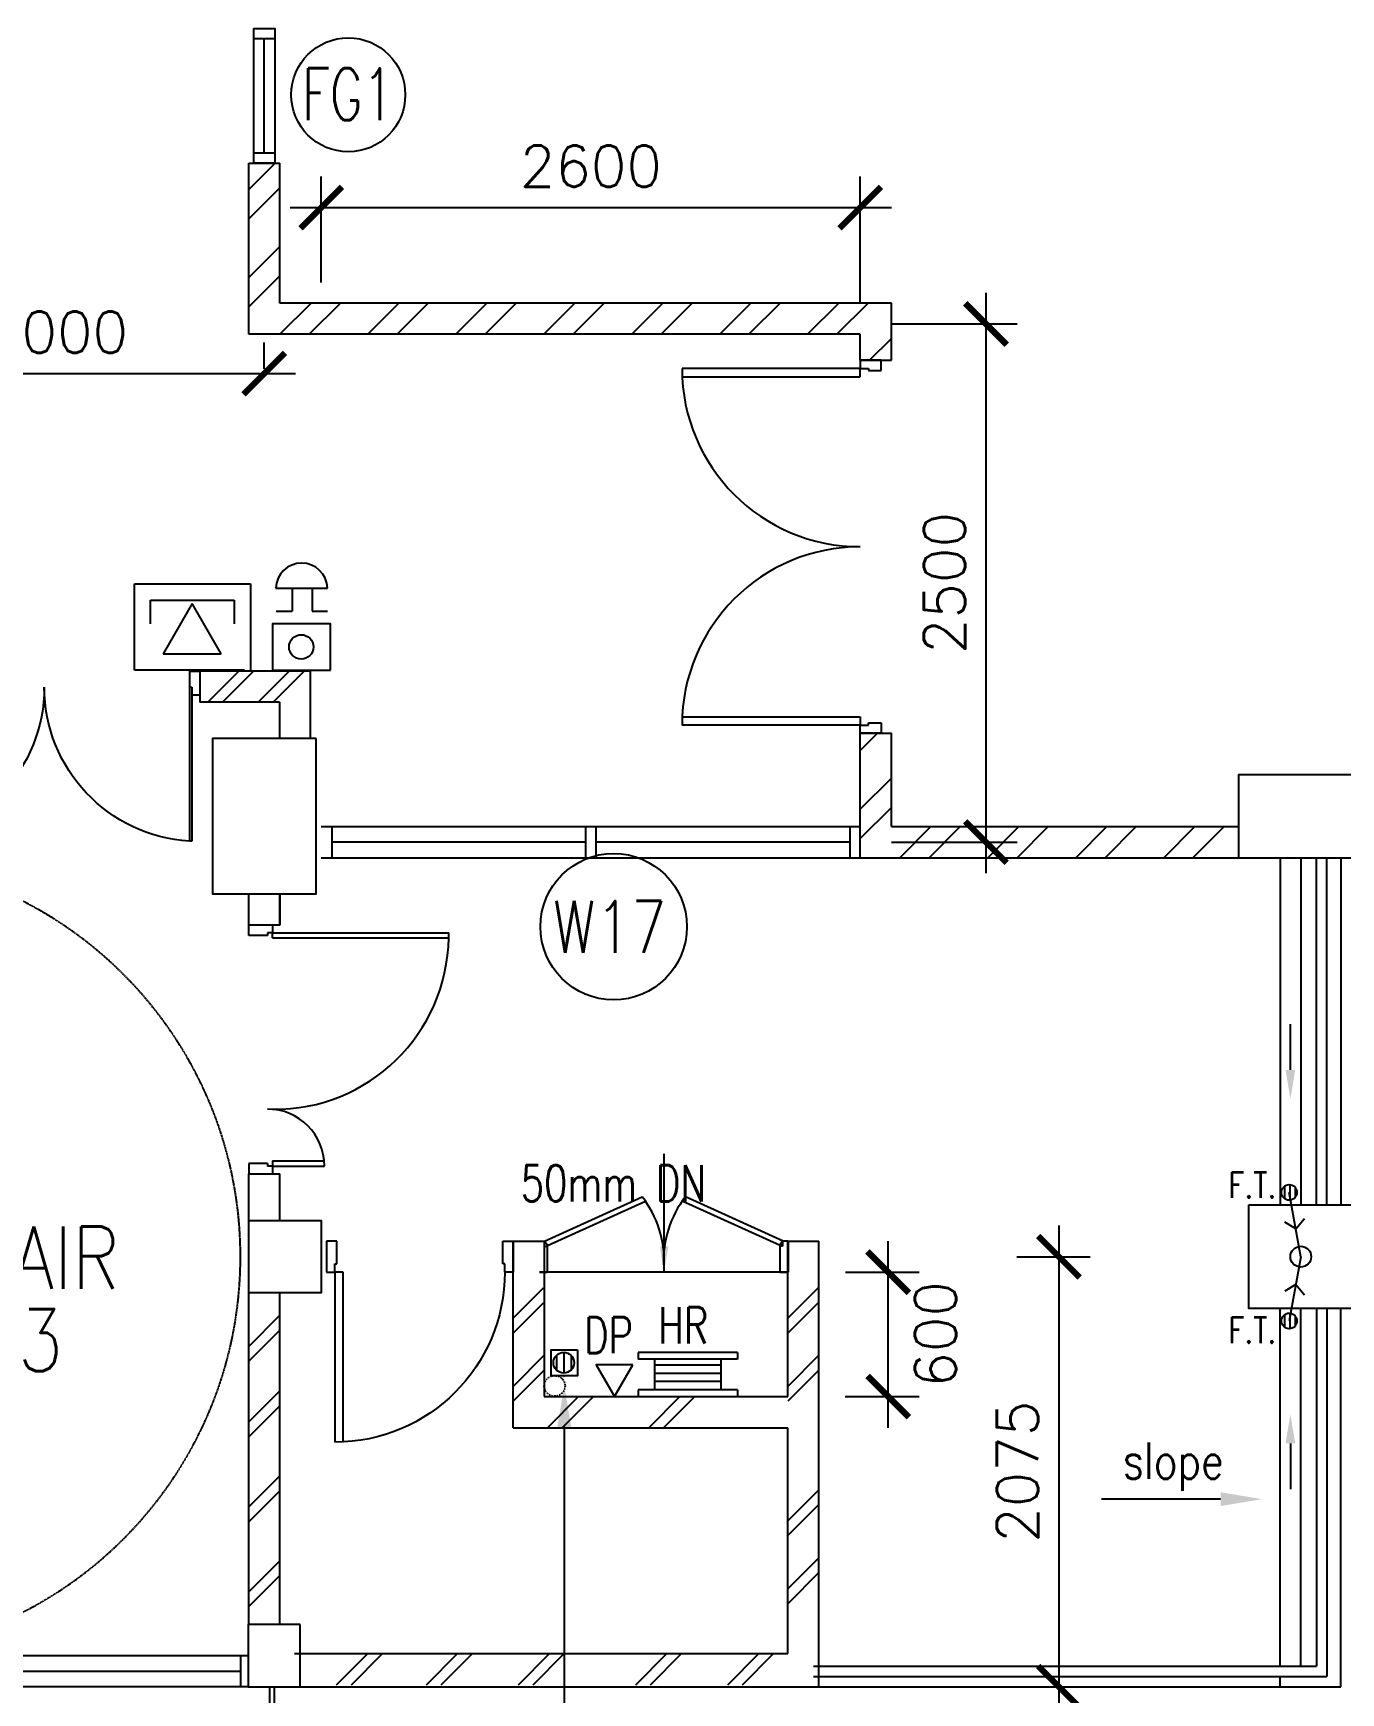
# Model space of a CAD drawing. Extents: x 2266480 to 2405436, y -858634 to -757865.
# Drawn here: x 2293904 to 2300212, y -842528 to -834521 of the extents above; entities that cross this region are included whole.
import ezdxf

# ---------------------------------------------------------------- set-up
doc = ezdxf.new("R2010")
doc.units = 0
doc.header["$LTSCALE"] = 10
doc.header["$MEASUREMENT"] = 0
doc.linetypes.add('DIVIDE', pattern=[1.25, 0.5, -0.25, 0, -0.25, 0, -0.25])
doc.linetypes.add('HIDDEN', pattern=[0.375, 0.25, -0.125])
doc.layers.get('0').update_dxf_attribs({"linetype": 'CONTINUOUS'})
doc.layers.get('DEFPOINTS').update_dxf_attribs({"linetype": 'CONTINUOUS'})
for name, color, linetype in [('-FF', 240, 'CONTINUOUS'), ('BO', 7, 'CONTINUOUS'), ('COL', 3, 'CONTINUOUS'), ('DIM', 7, 'CONTINUOUS'), ('DOOR', 5, 'CONTINUOUS'), ('DR', 7, 'CONTINUOUS'), ('extension', 1, 'CONTINUOUS'), ('FG-T', 7, 'CONTINUOUS'), ('FIT', 5, 'CONTINUOUS'), ('H', 1, 'CONTINUOUS'), ('hatch', 7, 'CONTINUOUS'), ('LINE', 7, 'CONTINUOUS'), ('partition', 7, 'CONTINUOUS'), ('PIPE', 5, 'DIVIDE'), ('rail', 1, 'CONTINUOUS'), ('RWDP', 145, 'CONTINUOUS'), ('stair', 7, 'CONTINUOUS'), ('T25', 7, 'CONTINUOUS'), ('T50', 4, 'CONTINUOUS'), ('TEX', 2, 'CONTINUOUS'), ('WALL', 2, 'CONTINUOUS'), ('WIN', 5, 'CONTINUOUS'), ('WIN-T', 7, 'CONTINUOUS'), ('WP', 50, 'DIVIDE')]:
    doc.layers.add(name, color=color, linetype=linetype)
doc.styles.add('ROMANS', font='romans')
doc.styles.get("Standard").update_dxf_attribs({"font": 'ROMANS.SHX'})
doc.dimstyles.new('STANDARD$0', dxfattribs={"dimscale": 0, "dimtxt": 8, "dimasz": 6, "dimexe": 1, "dimexo": 1, "dimgap": 3, "dimtad": 1, "dimdec": 0, "dimlfac": -1, "dimrnd": 1, "dimzin": 0, "dimdsep": 46, "dimtxsty": 'Standard', "dimcen": 0, "dimclrd": 5, "dimclre": 250, "dimadec": 0, "dimazin": 0, "dimtfac": 1, "dimtdec": 4, "dimtofl": 0, "dimtmove": 0, "dimatfit": 3, "dimfxl": 1, "dimtolj": 1, "dimtzin": 0, "dimarcsym": 0})

# ---------------------------------------------------------------- blocks, each defined once
blk = doc.blocks.new('FG')
at = {"layer": 'LINE', "linetype": 'Continuous'}
for points in [[(0, 0), (50, 0), (50, 100), (0, 100)], [(600, 0), (650, 0), (650, 100), (600, 100)]]:
    blk.add_lwpolyline(points, close=True, dxfattribs=at)
at = {"layer": 'LINE', "color": 5, "linetype": 'Continuous'}
for points in [[(600, 100), (50, 100)], [(50, 0), (600, 0)]]:
    blk.add_lwpolyline(points, dxfattribs=at)
at = {"layer": 'LINE', "color": 1, "linetype": 'Continuous'}
blk.add_lwpolyline([(50, 50), (600, 50)], dxfattribs=at)
blk = doc.blocks.new('_ARCHTICK')
at = {"color": 0, "linetype": 'ByBlock', "const_width": 0.15}
blk.add_lwpolyline([(-0.5, -0.5), (0.5, 0.5)], dxfattribs=at)
blk = doc.blocks.new('*D98')
at = {"layer": 'DEFPOINTS', "color": 0, "transparency": 16777216}
for p in [(2295019.4, -836163.8), (2293019.4, -836290.8), (2295019.4, -836290.8)]:
    blk.add_point(p, dxfattribs=at)
at = {"layer": 'DIM', "color": 7, "lineweight": -2, "transparency": 16777216}
for p, q in [((2293019.4, -836140.8), (2293019.4, -836013.8)), ((2295019.4, -836140.8), (2295019.4, -836013.8)), ((2292869.4, -836163.8), (2295169.4, -836163.8))]:
    blk.add_line(p, q, dxfattribs=at)
at = {"layer": 'DIM', "color": 7, "lineweight": -2, "transparency": 16777216, "xscale": 200, "yscale": 200, "zscale": 200, "rotation": 180}
blk.add_blockref('_ARCHTICK', (2293019.4, -836163.8), dxfattribs=at)
at = {"layer": 'DIM', "color": 7, "lineweight": -2, "transparency": 16777216, "xscale": 200, "yscale": 200, "zscale": 200}
blk.add_blockref('_ARCHTICK', (2295019.4, -836163.8), dxfattribs=at)
at = {"layer": 'DIM', "color": 7, "transparency": 16777216, "insert": (2294019.4, -835963.8), "char_height": 200, "attachment_point": 5, "style": 'ROMANS'}
blk.add_mtext('\\A1;2000', dxfattribs=at)
blk = doc.blocks.new('AMSTR3-E')
at = {"layer": 'COL'}
for points in [[(223.6, 500), (-276.4, 500), (-276.4, -250), (223.6, -250)], [(-101.4, -1825), (248.6, -1825), (248.6, -2175), (-101.4, -2175)], [(146.3, -3775), (-103.7, -3775), (-103.7, -4075), (146.3, -4075)]]:
    blk.add_lwpolyline(points, close=True, dxfattribs=at)
at = {"layer": 'extension', "linetype": 'HIDDEN'}
blk.add_line((-1.4, -4075), (-1.4, -4275), dxfattribs=at)
at = {"layer": 'hatch', "color": 1}
for p, q in [((-101.4, -2432.9), (48.6, -2282.9)), ((-101.4, -2504.5), (48.6, -2354.5)), ((-101.4, -2797.4), (48.6, -2647.4)), ((-101.4, -2869), (48.6, -2719)), ((-101.4, -3207.4), (48.6, -3057.4)), ((-101.4, -3279), (48.6, -3129)), ((-101.4, -3616.9), (48.6, -3466.9)), ((-101.4, -3688.5), (48.6, -3538.5))]:
    blk.add_line(p, q, dxfattribs=at)
at = {"layer": 'stair', "color": 1, "linetype": 'HIDDEN'}
blk.add_arc((-2066.4, -2000), 1925, 270, 90, dxfattribs=at)
at = {"layer": 'WALL'}
for p, q in [((-101.4, -400), (-101.4, -250)), ((-101.4, -400), (-101.4, -250)), ((48.6, -250), (48.6, -400)), ((48.6, -400), (48.6, -250)), ((48.6, -250), (48.6, -400)), ((48.6, -400), (48.6, -250)), ((48.6, -400), (-101.4, -400)), ((48.6, -400), (-101.4, -400)), ((-101.4, -1600), (48.6, -1600)), ((-101.4, -1825), (-101.4, -1600)), ((48.6, -1750), (48.6, -1600)), ((48.6, -1825), (48.6, -1750)), ((-101.4, -3775), (-101.4, -2175)), ((48.6, -3775), (48.6, -2175))]:
    blk.add_line(p, q, dxfattribs=at)
at = {"layer": 'WALL', "color": 252, "linetype": 'Continuous'}
blk.add_line((21.3, -4075), (21.3, -4175), dxfattribs=at)
at = {"layer": 'WIN'}
for p, q in [((-101.4, -3925), (-1601.4, -3925)), ((-139.4, -4075), (-139.4, -3925)), ((-101.4, -4075), (-1601.4, -4075))]:
    blk.add_line(p, q, dxfattribs=at)
at = {"layer": 'WIN', "const_width": 10, "flags": 128}
blk.add_lwpolyline([(-139.4, -4000), (-1563.4, -4000)], dxfattribs=at)
at = {"layer": 'T50', "color": 2, "style": 'ROMANS', "width": 0.85}
for s, p in [('STAIR', (-1630.8, -2154.8)), ('3', (-1215.8, -2552.8))]:
    blk.add_text(s, height=300, dxfattribs=at).set_placement(p)
blk = doc.blocks.new('D1500-1')
at = {"layer": 'DR'}
for p, q in [((38, 77), (38, 821.1)), ((38, 821.1), (50, 820.4)), ((50, 0), (50, 820.4)), ((1462, 821.1), (1450, 820.4)), ((1450, 0), (1450, 820.4)), ((1462, 77), (1462, 821.1)), ((38, 115), (0, 115)), ((1462, 115), (1500, 115)), ((50, 0), (0, 0)), ((50, 77), (38, 77)), ((1450, 77), (1462, 77)), ((1450, 0), (1500, 0))]:
    blk.add_line(p, q, dxfattribs=at)
for centre, start, end in [((4.9, 76.7), 0.02384, 86.52892), ((1495.1, 76.7), 93.47108, 179.97616)]:
    blk.add_arc(centre, 745.1, start, end, dxfattribs=at)
blk = doc.blocks.new('D1200')
at = {"layer": 'DR', "color": 7}
for p, q in [((37, 115), (37, 965)), ((62, 115), (62, 964.6)), ((1138, 115), (1138, 363.9)), ((1163, 115), (1163, 365)), ((0, 115), (37, 115)), ((37, 115), (37, 90)), ((62, 115), (37, 115)), ((37, 90), (50, 90)), ((50, 90), (50, 0)), ((1138, 115), (1163, 115)), ((1150, 90), (1150, 0)), ((1150, 90), (1163, 90)), ((1162.6, 115), (1200, 115)), ((1163, 115), (1163, 90))]:
    blk.add_line(p, q, dxfattribs=at)
blk.add_arc((1163, 90), 275, 90, 180, dxfattribs=at)
at = {"layer": 'WIN', "color": 7}
for p, q in [((62, 964.5), (37, 964.5)), ((62, 964.5), (62, 964.5)), ((50, 0), (0, 0)), ((1150, 0), (1200, 0))]:
    blk.add_line(p, q, dxfattribs=at)
blk.add_arc((49.5, 124.9), 839.7, 359.3227, 89.14705, dxfattribs=at)
blk = doc.blocks.new('*D369')
at = {"layer": 'DEFPOINTS', "color": 0, "transparency": 16777216}
for p in [(2298499.2, -840424.1), (2298499.2, -842499.1), (2298852.7, -842499.1)]:
    blk.add_point(p, dxfattribs=at)
at = {"layer": 'DIM', "color": 7, "lineweight": -2, "transparency": 16777216}
for p, q in [((2298852.7, -840274.1), (2298852.7, -842649.1)), ((2298649.2, -840424.1), (2299002.7, -840424.1)), ((2298649.2, -842499.1), (2299002.7, -842499.1))]:
    blk.add_line(p, q, dxfattribs=at)
at = {"layer": 'DIM', "color": 7, "lineweight": -2, "transparency": 16777216, "xscale": 200, "yscale": 200, "zscale": 200}
for p, rotation in [((2298852.7, -840424.1), 90), ((2298852.7, -842499.1), 270)]:
    blk.add_blockref('_ARCHTICK', p, dxfattribs=dict(at, rotation=rotation))
at = {"layer": 'DIM', "color": 7, "transparency": 16777216, "insert": (2298652.7, -841461.6), "char_height": 200, "attachment_point": 5, "rotation": 90, "style": 'ROMANS'}
blk.add_mtext('\\A1;2075', dxfattribs=at)
blk = doc.blocks.new('D1800-A')
at = {"layer": 'DR'}
for p, q in [((0, 0), (100, 0)), ((0, -50), (0, 0)), ((100, 0), (100, -40)), ((60, -50), (0, -50)), ((100, -40), (60, -40)), ((60, -40), (60, -50)), ((100, -40), (960, -40)), ((100, -80), (100, -40)), ((959.1, -80), (100, -80)), ((60, -1750), (0, -1750)), ((0, -1750), (0, -1800)), ((60, -1760), (60, -1750)), ((100, -1760), (60, -1760)), ((959.1, -1720), (100, -1720)), ((100, -1720), (100, -1760)), ((100, -1760), (960, -1760)), ((100, -1800), (100, -1760)), ((0, -1800), (100, -1800))]:
    blk.add_line(p, q, dxfattribs=at)
for centre, start, end in [((100, -40), 270.00007, 0), ((100, -1760), 0, 90)]:
    blk.add_arc(centre, 860, start, end, dxfattribs=at)
blk = doc.blocks.new('100FT')
at = {"layer": 'PIPE', "linetype": 'Continuous'}
blk.add_circle((0, 0), 50, dxfattribs=at)
at = {"layer": 'WP', "linetype": 'Continuous'}
for p, q in [((-37.1, 33.5), (37.1, 33.5)), ((-49.9, -2.7), (49.9, -2.7)), ((-34, -36.7), (34, -36.7))]:
    blk.add_line(p, q, dxfattribs=at)
blk = doc.blocks.new('A$C7CE3714C')
at = {"layer": 'FIT'}
blk.add_lwpolyline([(0, 0), (126, 0), (126, 126), (0, 126)], close=True, dxfattribs=at)
at = {"layer": 'FIT', "xscale": -1}
blk.add_blockref('100FT', (63, 65.7), dxfattribs=at)
blk = doc.blocks.new('DR-900-B')
at = {"layer": 'DR'}
for p, q in [((0, 900), (-150, 900)), ((-150, 900), (-150, 860)), ((0, 850), (0, 900)), ((-150, 860), (-110, 860)), ((-110, 860), (-110, 850)), ((-110, 850), (0, 850)), ((-150, 40), (-970, 40)), ((-969, 80), (-150, 80)), ((-150, 80), (-150, 40)), ((-150, 40), (-110, 40)), ((-150, 0), (-150, 40)), ((0, 0), (-150, 0)), ((-110, 50), (0, 50)), ((-110, 40), (-110, 50)), ((0, 50), (0, 0))]:
    blk.add_line(p, q, dxfattribs=at)
blk.add_arc((-150, 40), 820, 90, 180, dxfattribs=at)
blk = doc.blocks.new('*D374')
at = {"layer": 'DEFPOINTS', "color": 0, "transparency": 16777216}
for p in [(2297894.4, -835924.1), (2297894.4, -838424.1), (2298500.7, -838424.1)]:
    blk.add_point(p, dxfattribs=at)
at = {"layer": 'WALL', "color": 7, "lineweight": -2, "transparency": 16777216}
for p, q in [((2298500.7, -835774.1), (2298500.7, -838574.1)), ((2298044.4, -835924.1), (2298650.7, -835924.1)), ((2298044.4, -838424.1), (2298650.7, -838424.1))]:
    blk.add_line(p, q, dxfattribs=at)
at = {"layer": 'WALL', "color": 7, "lineweight": -2, "transparency": 16777216, "xscale": 200, "yscale": 200, "zscale": 200}
for p, rotation in [((2298500.7, -835924.1), 90), ((2298500.7, -838424.1), 270)]:
    blk.add_blockref('_ARCHTICK', p, dxfattribs=dict(at, rotation=rotation))
at = {"layer": 'WALL', "color": 7, "transparency": 16777216, "insert": (2298300.7, -837174.1), "char_height": 200, "attachment_point": 5, "rotation": 90, "style": 'ROMANS'}
blk.add_mtext('\\A1;2500', dxfattribs=at)
blk = doc.blocks.new('*D376')
at = {"layer": 'DEFPOINTS', "color": 0, "transparency": 16777216}
for p in [(2297894.4, -835362.6), (2295294.4, -835874.1), (2297894.4, -835974.1)]:
    blk.add_point(p, dxfattribs=at)
at = {"layer": 'WALL', "color": 7, "lineweight": -2, "transparency": 16777216}
for p, q in [((2295294.4, -835724.1), (2295294.4, -835212.6)), ((2297894.4, -835824.1), (2297894.4, -835212.6)), ((2295144.4, -835362.6), (2298044.4, -835362.6))]:
    blk.add_line(p, q, dxfattribs=at)
at = {"layer": 'WALL', "color": 7, "lineweight": -2, "transparency": 16777216, "xscale": 200, "yscale": 200, "zscale": 200, "rotation": 180}
blk.add_blockref('_ARCHTICK', (2295294.4, -835362.6), dxfattribs=at)
at = {"layer": 'WALL', "color": 7, "lineweight": -2, "transparency": 16777216, "xscale": 200, "yscale": 200, "zscale": 200}
blk.add_blockref('_ARCHTICK', (2297894.4, -835362.6), dxfattribs=at)
at = {"layer": 'WALL', "color": 7, "transparency": 16777216, "insert": (2296594.4, -835162.6), "char_height": 200, "attachment_point": 5, "style": 'ROMANS'}
blk.add_mtext('\\A1;2600', dxfattribs=at)
blk = doc.blocks.new('*D375')
at = {"layer": 'DEFPOINTS', "color": 0, "transparency": 16777216}
for p in [(2297673.2, -840499.1), (2298029.1, -840499.1), (2297671, -841099.1)]:
    blk.add_point(p, dxfattribs=at)
at = {"layer": 'WALL', "color": 7, "lineweight": -2, "transparency": 16777216}
for p, q in [((2298029.1, -841249.1), (2298029.1, -840349.1)), ((2297823.2, -840499.1), (2298179.1, -840499.1)), ((2297821, -841099.1), (2298179.1, -841099.1))]:
    blk.add_line(p, q, dxfattribs=at)
at = {"layer": 'WALL', "color": 7, "lineweight": -2, "transparency": 16777216, "xscale": 200, "yscale": 200, "zscale": 200}
for p, rotation in [((2298029.1, -840499.1), 90), ((2298029.1, -841099.1), 270)]:
    blk.add_blockref('_ARCHTICK', p, dxfattribs=dict(at, rotation=rotation))
at = {"layer": 'WALL', "color": 7, "transparency": 16777216, "insert": (2298257, -840799.1), "char_height": 200, "attachment_point": 5, "rotation": 90, "style": 'ROMANS'}
blk.add_mtext('\\A1;600', dxfattribs=at)

msp = doc.modelspace()

# ---------------------------------------------------------------- hatches: boundary and pattern name
at = {"layer": 'H'}
h = msp.add_hatch(dxfattribs=at)
h.set_pattern_fill('ANSI32', color=0, scale=800, style=0)
h.paths.add_polyline_path([(2298044.4, -835824.1), (2295094.4, -835824.1), (2295094.4, -835149.1), (2294944.4, -835149.1), (2294944.4, -835974.1), (2297894.4, -835974.1), (2297894.4, -836099.1), (2298044.4, -836099.1)])
h.paths.add_polyline_path([(2298044.4, -837899.1), (2297894.4, -837899.1), (2297894.4, -838349.1), (2297894.4, -838499.1), (2299719.4, -838499.1), (2299719.4, -838349.1), (2298044.4, -838349.1)])
h.paths.add_polyline_path([(2293094.4, -836824.1), (2293208.2, -836824.1), (2293208.2, -836674.1), (2292944.4, -836674.1), (2291744.4, -836674.1), (2291744.4, -836599.1), (2291594.4, -836599.1), (2291594.4, -836824.1), (2292944.4, -836824.1), (2292944.4, -838349.1), (2292806.7, -838349.1), (2292656.7, -838499.1), (2292969.2, -838499.1, -0.002649), (2292989.6, -838499.1), (2293094.4, -838499.1), (2293094.4, -837749.1), (2293208.2, -837749.1), (2293208.2, -837599.1), (2293094.4, -837599.1)])
h.paths.add_polyline_path([(2292594.4, -834299.1), (2292444.4, -834299.1), (2292444.4, -834549.1), (2291594.4, -834549.1), (2291594.4, -834797.2), (2291744.4, -834799.1), (2291744.4, -834699.1), (2292594.4, -834699.1)])
at = {"layer": 'RWDP'}
h = msp.add_hatch(dxfattribs=at)
h.set_pattern_fill('ANSI31', color=0, scale=200, angle=45, style=0)
h.set_pattern_definition([(270, (609368.18, -1680496.89), (-25, -5e-15), [])])
edge = h.paths.add_edge_path()
edge.add_arc((2299963.4, -840114.2), 37.5, 0, 360)
h = msp.add_hatch(dxfattribs=at)
h.set_pattern_fill('ANSI31', color=0, scale=200, angle=45, style=0)
h.set_pattern_definition([(90, (609368.18, -351.318), (-25, 5e-15), [])])
edge = h.paths.add_edge_path()
edge.add_arc((2299963.4, -840734), 37.5, 0, 360)

# ---------------------------------------------------------------- linework, layer by layer
at = {"layer": '-FF', "color": 0, "ltscale": 10}
for p, q in [((2294392.6, -837177.6), (2294952.6, -837177.6)), ((2294392.6, -837595.2), (2294392.6, -837177.6)), ((2294952.6, -837177.6), (2294952.6, -837595.2)), ((2294469.8, -837370.3), (2294469.8, -837257.4)), ((2294469.8, -837257.4), (2294873.5, -837257.4)), ((2294873.5, -837257.4), (2294873.5, -837370.3)), ((2294671.7, -837273.5), (2294532, -837515.4)), ((2294811.3, -837515.4), (2294671.7, -837273.5)), ((2294532, -837515.4), (2294811.3, -837515.4)), ((2294923.9, -837595.2), (2294392.6, -837595.2))]:
    msp.add_line(p, q, dxfattribs=at)
at = {"layer": '-FF', "color": 0}
for p, q in [((2295074.6, -837198.6), (2295324, -837198.6)), ((2295154, -837198.6), (2295154, -837310.2)), ((2295249.7, -837198.6), (2295249.7, -837310.2)), ((2295076.8, -837310.2), (2295154, -837310.2)), ((2295249.7, -837310.2), (2295323.8, -837310.2))]:
    msp.add_line(p, q, dxfattribs=at)
msp.add_lwpolyline([(2295339.2, -837595.2), (2295339.2, -837370.2), (2295059.3, -837370.2), (2295059.3, -837595.2)], close=True, dxfattribs=at)
msp.add_circle((2295197.6, -837482.2), 58.7, dxfattribs=at)
msp.add_arc((2295199.3, -837202.6), 124.8, 1.85513, 178.14487, dxfattribs=at)
at = {"color": 0}
for p, q in [((2299919.4, -838499.1), (2299919.4, -840174.1)), ((2300019.4, -838499.1), (2300019.4, -840174.1)), ((2299969.2, -839523.2), (2299969.2, -839302)), ((2299919.4, -842399.1), (2299919.4, -840674.1)), ((2299919.4, -842399.1), (2299919.4, -840674.1)), ((2300019.4, -842399.1), (2300019.4, -840674.1)), ((2299969.2, -841325), (2299969.2, -841546.2)), ((2299919.4, -842499.1), (2299919.4, -842449.1))]:
    msp.add_line(p, q, dxfattribs=at)
for points in [[(2299945.8, -839523.2), (2299992.5, -839523.2), (2299969.2, -839663.2)], [(2299945.8, -841325), (2299992.5, -841325), (2299969.2, -841185)]]:
    msp.add_solid(points, dxfattribs=at)
at = {"layer": 'BO', "color": 0}
msp.add_line((2297594.4, -842499.1), (2300212.4, -842499.1), dxfattribs=at)
at = {"layer": 'COL', "color": 0}
for points in [[(2300319.4, -838099.1), (2299719.4, -838099.1), (2299719.4, -838499.1), (2300319.4, -838499.1)], [(2299769.4, -840174.1), (2300269.4, -840174.1), (2300269.4, -840674.1), (2299769.4, -840674.1)], [(2299769.4, -840174.1), (2300269.4, -840174.1), (2300269.4, -840674.1), (2299769.4, -840674.1)]]:
    msp.add_lwpolyline(points, close=True, dxfattribs=at)
at = {"layer": 'DIM', "color": 0}
for p, q in [((2296822.4, -840886.8), (2296822.4, -840918.8)), ((2296902.4, -840918.8), (2296902.4, -841067.1)), ((2297222.4, -840918.8), (2297222.4, -841067.1)), ((2297302.4, -840886.8), (2297302.4, -840918.8)), ((2296822.4, -841067.1), (2296822.4, -841099.1)), ((2297302.4, -841067.1), (2297302.4, -841099.1))]:
    msp.add_line(p, q, dxfattribs=at)
at = {"layer": 'DOOR', "color": 0}
for p, q in [((2296371.6, -840349.1), (2296842.6, -840135.8)), ((2297521.6, -840349.1), (2297050.6, -840135.8)), ((2296385.5, -840369.9), (2296857.5, -840155.9)), ((2297507.8, -840369.9), (2297035.7, -840155.9)), ((2296385.5, -840369.9), (2296371.6, -840349.1)), ((2296371.6, -840374.1), (2296384.6, -840374.1)), ((2296384.6, -840374.1), (2296384.6, -840499.1)), ((2297505.6, -840369.9), (2297519.4, -840349.1)), ((2297519.4, -840374.1), (2297506.4, -840374.1)), ((2297506.4, -840374.1), (2297506.4, -840499.1)), ((2297519.4, -840349.1), (2297519.4, -840374.1)), ((2297544.4, -840349.1), (2297519.4, -840349.1)), ((2296346.6, -840499.1), (2296384.6, -840499.1)), ((2297506.4, -840499.1), (2297544.4, -840499.1))]:
    msp.add_line(p, q, dxfattribs=at)
for centre, start, end in [((2296449.2, -840442.8), 357.5509, 37.96545), ((2297444, -840442.8), 142.03455, 182.4491)]:
    msp.add_arc(centre, 499, start, end, dxfattribs=at)
at = {"layer": 'FG-T', "color": 0}
msp.add_circle((2295424.5, -834818.7), 275, dxfattribs=at)
at = {"layer": 'hatch', "color": 0}
for p, q in [((2294746.2, -837749.1), (2294896.2, -837599.1)), ((2294817.9, -837749.1), (2294967.9, -837599.1)), ((2294989.8, -837749.1), (2295139.8, -837599.1)), ((2295061.5, -837749.1), (2295211.5, -837599.1)), ((2296364.4, -840576.2), (2296214.4, -840726.2)), ((2297689.4, -840576.2), (2297539.4, -840726.2)), ((2296364.4, -840647.8), (2296214.4, -840797.8)), ((2297689.4, -840647.8), (2297539.4, -840797.8)), ((2296369.4, -840899.7), (2296219.4, -841049.7)), ((2297694.4, -840899.7), (2297544.4, -841049.7)), ((2296369.4, -840971.4), (2296219.4, -841121.4)), ((2297694.4, -840971.4), (2297544.4, -841121.4)), ((2296535, -841099.1), (2296385, -841249.1)), ((2296606.7, -841099.1), (2296456.7, -841249.1)), ((2297024, -841099.1), (2296874, -841249.1)), ((2297095.6, -841099.1), (2296945.6, -841249.1)), ((2297689.4, -841553.1), (2297539.4, -841703.1)), ((2297689.4, -841624.7), (2297539.4, -841774.7)), ((2297694.4, -841876.6), (2297544.4, -842026.6)), ((2297694.4, -841948.3), (2297544.4, -842098.3)), ((2295368.2, -842489.1), (2295518.2, -842339.1)), ((2295439.9, -842489.1), (2295589.9, -842339.1)), ((2295801.2, -842489.1), (2295951.2, -842339.1)), ((2295801.2, -842489.1), (2295951.2, -842339.1)), ((2295872.9, -842489.1), (2296022.9, -842339.1)), ((2295872.9, -842489.1), (2296022.9, -842339.1)), ((2296245.1, -842489.1), (2296395.1, -842339.1)), ((2296245.1, -842489.1), (2296395.1, -842339.1)), ((2296316.7, -842489.1), (2296466.7, -842339.1)), ((2296316.7, -842489.1), (2296466.7, -842339.1)), ((2296811.1, -842489.1), (2296961.1, -842339.1)), ((2296811.1, -842489.1), (2296961.1, -842339.1)), ((2296882.7, -842489.1), (2297032.7, -842339.1)), ((2296882.7, -842489.1), (2297032.7, -842339.1)), ((2297254.9, -842489.1), (2297404.9, -842339.1)), ((2297254.9, -842489.1), (2297404.9, -842339.1)), ((2297326.5, -842489.1), (2297476.5, -842339.1)), ((2297326.5, -842489.1), (2297476.5, -842339.1))]:
    msp.add_line(p, q, dxfattribs=at)
msp.add_solid([(2296926.9, -840374.1), (2296968.6, -840374.1), (2296947.7, -840499.1)], dxfattribs=at)
at = {"layer": 'LINE', "color": 0}
for p, q in [((2300212.4, -838499.1, 0), (2300212.4, -840174.1)), ((2297546.6, -840499.1), (2296346.6, -840499.1)), ((2300212.4, -842499.1, 0), (2300212.4, -840674.1, 0))]:
    msp.add_line(p, q, dxfattribs=at)
at = {"layer": 'partition', "color": 0}
msp.add_line((2296947.7, -840499.1), (2296947.7, -839928.6), dxfattribs=at)
at = {"layer": 'rail', "color": 0}
for p, q in [((2300094.4, -840174.1, 0), (2300094.4, -838499.1, 0)), ((2300094.4, -840174.1, 0), (2300094.4, -838499.1, 0)), ((2300144.4, -840174.1, 0), (2300144.4, -838499.1, 0)), ((2300144.4, -840174.1, 0), (2300144.4, -838499.1, 0)), ((2300094.4, -840674.1), (2300094.4, -842399.1)), ((2300094.4, -840674.1), (2300094.4, -842399.1)), ((2300144.4, -840674.1), (2300144.4, -842449.1)), ((2300144.4, -840674.1), (2300144.4, -842449.1)), ((2297669.4, -842399.1), (2300094.4, -842399.1)), ((2297669.4, -842449.1), (2300144.4, -842449.1))]:
    msp.add_line(p, q, dxfattribs=at)
at = {"layer": 'RWDP', "color": 0}
for p, q in [((2300019.4, -840424.1), (2299963.4, -840114.2)), ((2299995.1, -840289.4), (2299942.2, -840258.2)), ((2299995.1, -840289.4), (2300037.2, -840240.2)), ((2300019.4, -840424.1), (2299963.4, -840734)), ((2299995.1, -840558.8), (2299942.2, -840590)), ((2299995.1, -840558.8), (2300037.2, -840608)), ((2299632.3, -841594), (2299058.3, -841594))]:
    msp.add_line(p, q, dxfattribs=at)
for centre, radius in [((2299963.4, -840114.2), 37.5), ((2300019.4, -840424.1), 50), ((2299963.4, -840734), 37.5)]:
    msp.add_circle(centre, radius, dxfattribs=at)
msp.add_solid([(2299632.3, -841627.3), (2299632.3, -841560.7), (2299832.3, -841594)], dxfattribs=at)
at = {"layer": 'stair', "color": 0}
msp.add_line((2297546.6, -840349.1), (2297546.6, -840499.1), dxfattribs=at)
at = {"layer": 'WALL', "color": 0}
for p, q in [((2294944.4, -835974.1), (2294944.4, -835149.1)), ((2294944.4, -835149.1), (2295094.4, -835149.1)), ((2295094.4, -835824.1), (2295094.4, -835149.1)), ((2298044.4, -835824.1), (2295094.4, -835824.1)), ((2298044.4, -836099.1), (2298044.4, -835824.1)), ((2297894.4, -835974.1), (2294944.4, -835974.1)), ((2297894.4, -836099.1), (2297894.4, -835974.1)), ((2297894.4, -836099.1), (2298044.4, -836099.1)), ((2295243, -837599.1), (2294708.2, -837599.1)), ((2294708.2, -837599.1), (2294708.2, -837749.1)), ((2295243, -837924.1), (2295243, -837599.1)), ((2295093, -837749.1), (2294708.2, -837749.1)), ((2295093, -837749.1), (2295093, -837924.1)), ((2297894.4, -838349.1), (2297894.4, -837899.1)), ((2297894.4, -837899.1), (2298044.4, -837899.1)), ((2298044.4, -838349.1), (2298044.4, -837899.1)), ((2297894.4, -838499.1), (2297894.4, -838349.1)), ((2298044.4, -838349.1), (2299719.4, -838349.1)), ((2297894.4, -838499.1), (2304769.4, -838499.1)), ((2296219.4, -841249.1), (2296219.4, -840349.1)), ((2296219.4, -840349.1), (2296369.4, -840349.1)), ((2296369.4, -840349.1), (2296369.4, -841099.1)), ((2297544.4, -841099.1), (2297544.4, -840349.1)), ((2297544.4, -840349.1), (2297694.4, -840349.1)), ((2297694.4, -842499.1), (2297694.4, -840349.1)), ((2297302.4, -840886.8), (2296822.4, -840886.8)), ((2297302.4, -840918.8), (2296822.4, -840918.8)), ((2297222.4, -840947.1), (2296902.4, -840947.1)), ((2297222.4, -840987.1), (2296902.4, -840987.1)), ((2297222.4, -841027.1), (2296902.4, -841027.1)), ((2296369.4, -841099.1), (2297544.4, -841099.1)), ((2297302.4, -841067.1), (2296822.4, -841067.1)), ((2296219.4, -841249.1), (2297544.4, -841249.1)), ((2296466.6, -841245.3), (2296466.6, -843759.3)), ((2297544.4, -842339.1), (2297544.4, -841249.1)), ((2295165.7, -842339.1), (2297519.4, -842339.1)), ((2295194.4, -842339.1), (2297544.4, -842339.1)), ((2295165.7, -842499.1), (2297669.4, -842499.1))]:
    msp.add_line(p, q, dxfattribs=at)
msp.add_lwpolyline([(2296796.4, -840946.3), (2296620, -840946.3), (2296708.2, -841099.1)], close=True, dxfattribs=at)
msp.add_solid([(2296433.3, -841245.3), (2296499.9, -841245.3), (2296466.6, -841045.3)], dxfattribs=at)
at = {"layer": 'WIN', "color": 0}
for p, q in [((2295294.4, -838349.1), (2297894.4, -838349.1)), ((2295344.4, -838349.1), (2295344.4, -838499.1)), ((2296569.4, -838349.1), (2296569.4, -838499.1)), ((2296619.4, -838349.1), (2296619.4, -838499.1)), ((2297844.4, -838349.1), (2297844.4, -838499.1)), ((2295294.4, -838499.1), (2297894.4, -838499.1))]:
    msp.add_line(p, q, dxfattribs=at)
at = {"layer": 'WIN', "color": 0, "const_width": 10, "flags": 128}
for points in [[(2295344.4, -838424.1), (2296569.4, -838424.1)], [(2296619.4, -838424.1), (2297844.4, -838424.1)]]:
    msp.add_lwpolyline(points, dxfattribs=at)
at = {"layer": 'WIN-T', "color": 0}
msp.add_circle((2296704.6, -838832.2), 353.2, dxfattribs=at)
at = {"layer": 'WP', "color": 0}
msp.add_line((2296458.1, -841015.6), (2296466.6, -840998.8), dxfattribs=at)
msp.add_circle((2296420, -841047.9), 50, dxfattribs=at)

# ---------------------------------------------------------------- block references
at = {"layer": 'DIM', "color": 0}
msp.add_blockref('AMSTR3-E', (2295045.8, -838424.1), dxfattribs=at)
at = {"layer": 'DR', "color": 0, "xscale": -1, "rotation": 180}
msp.add_blockref('D1500-1', (2293208.2, -837599.1), dxfattribs=at)
at = {"layer": 'DR', "color": 0, "rotation": 270}
msp.add_blockref('D1200', (2294944.4, -838824.1), dxfattribs=at)
at = {"layer": 'LINE', "color": 0, "xscale": -1, "rotation": 270}
msp.add_blockref('FG', (2294969.4, -835149.1), dxfattribs=at)
at = {"layer": 'stair', "color": 0, "rotation": 180}
msp.add_blockref('D1800-A', (2297994.4, -837899.1), dxfattribs=at)
at = {"layer": 'T25', "color": 0, "xscale": -1, "rotation": 90}
msp.add_blockref('A$C7CE3714C', (2296529.6, -840872.8), dxfattribs=at)
at = {"layer": 'WALL', "color": 0, "xscale": -1, "rotation": 270}
msp.add_blockref('DR-900-B', (2295319.4, -840349.1), dxfattribs=at)

# ---------------------------------------------------------------- texts
at = {"layer": 'FG-T', "color": 0, "style": 'ROMANS', "width": 0.7}
msp.add_text('FG1', height=250, dxfattribs=at).set_placement((2295201.1, -834940.8))
at = {"layer": 'stair', "color": 0, "style": 'ROMANS', "width": 0.8}
for s, height, p in [('F.T.', 125, (2299670.3, -840140.6)), ('F.T.', 125, (2299670.3, -840840.6)), ('slope', 175, (2299160.6, -841496))]:
    msp.add_text(s, height=height, dxfattribs=at).set_placement(p)
at = {"layer": 'TEX', "color": 0, "ltscale": 0.5, "style": 'ROMANS', "width": 0.75}
for s, p in [('50mm DN', (2296256.3, -840157.2)), ('DP', (2296562.4, -840890.4)), ('HR', (2296919, -840842.2))]:
    msp.add_text(s, height=175, dxfattribs=at).set_placement(p)
at = {"layer": 'WIN-T', "color": 0, "style": 'ROMANS', "width": 0.8}
msp.add_text('W17', height=250, dxfattribs=at).set_placement((2296411.3, -838958))

# ---------------------------------------------------------------- dimensions: what is measured, and where the dimension line sits
at = {"layer": 'DIM', "color": 0}
dim = msp.add_linear_dim(base=(2295019.4, -836163.8), p1=(2293019.4, -836290.8), p2=(2295019.4, -836290.8), dimstyle='STANDARD$0', override={"dimscale": 100, "dimtxt": 2, "dimasz": 2, "dimexe": 1.5, "dimexo": 1.5, "dimgap": 1, "dimtxsty": 'ROMANS', "dimblk": 'ARCHTICK', "dimdle": 1.5, "dimclrd": 7, "dimclre": 7, "dimclrt": 7, "dimtdec": 0, "dimtmove": 2}, dxfattribs=at)
dim.commit()
dim.dimension.update_dxf_attribs({"geometry": '*D98', "text_midpoint": (2294019.4, -835963.8)})
dim = msp.add_linear_dim(base=(2298852.7, -842499.1), p1=(2298499.2, -840424.1), p2=(2298499.2, -842499.1), angle=90, dimstyle='STANDARD$0', override={"dimscale": 100, "dimtxt": 2, "dimasz": 2, "dimexe": 1.5, "dimexo": 1.5, "dimgap": 1, "dimtxsty": 'ROMANS', "dimblk": 'ARCHTICK', "dimdle": 1.5, "dimclrd": 7, "dimclre": 7, "dimclrt": 7, "dimtdec": 0, "dimtmove": 2}, dxfattribs=at)
dim.commit()
dim.dimension.update_dxf_attribs({"geometry": '*D369', "text_midpoint": (2298652.7, -841461.6)})
at = {"layer": 'WALL', "color": 0}
dim = msp.add_linear_dim(base=(2297894.4, -835362.6), p1=(2295294.4, -835874.1), p2=(2297894.4, -835974.1), dimstyle='STANDARD$0', override={"dimscale": 100, "dimtxt": 2, "dimasz": 2, "dimexe": 1.5, "dimexo": 1.5, "dimgap": 1, "dimtxsty": 'ROMANS', "dimblk": 'ARCHTICK', "dimdle": 1.5, "dimclrd": 7, "dimclre": 7, "dimclrt": 7, "dimtdec": 0, "dimtmove": 2}, dxfattribs=at)
dim.commit()
dim.dimension.update_dxf_attribs({"geometry": '*D376', "text_midpoint": (2296594.4, -835162.6)})
dim = msp.add_linear_dim(base=(2298500.7, -838424.1), p1=(2297894.4, -835924.1), p2=(2297894.4, -838424.1), angle=90, dimstyle='STANDARD$0', override={"dimscale": 100, "dimtxt": 2, "dimasz": 2, "dimexe": 1.5, "dimexo": 1.5, "dimgap": 1, "dimtxsty": 'ROMANS', "dimblk": 'ARCHTICK', "dimdle": 1.5, "dimclrd": 7, "dimclre": 7, "dimclrt": 7, "dimtdec": 0, "dimtmove": 2}, dxfattribs=at)
dim.commit()
dim.dimension.update_dxf_attribs({"geometry": '*D374', "text_midpoint": (2298300.7, -837174.1)})
dim = msp.add_linear_dim(base=(2298029.1, -840499.1), p1=(2297671, -841099.1), p2=(2297673.2, -840499.1), angle=90, dimstyle='STANDARD$0', override={"dimscale": 100, "dimtxt": 2, "dimasz": 2, "dimexe": 1.5, "dimexo": 1.5, "dimgap": 1, "dimtxsty": 'ROMANS', "dimblk": 'ARCHTICK', "dimdle": 1.5, "dimclrd": 7, "dimclre": 7, "dimclrt": 7, "dimtdec": 0, "dimtmove": 2}, dxfattribs=at)
dim.commit()
dim.dimension.update_dxf_attribs({"geometry": '*D375', "text_midpoint": (2298257, -840799.1), "dimtype": 160})

doc.saveas('drawing.dxf')
